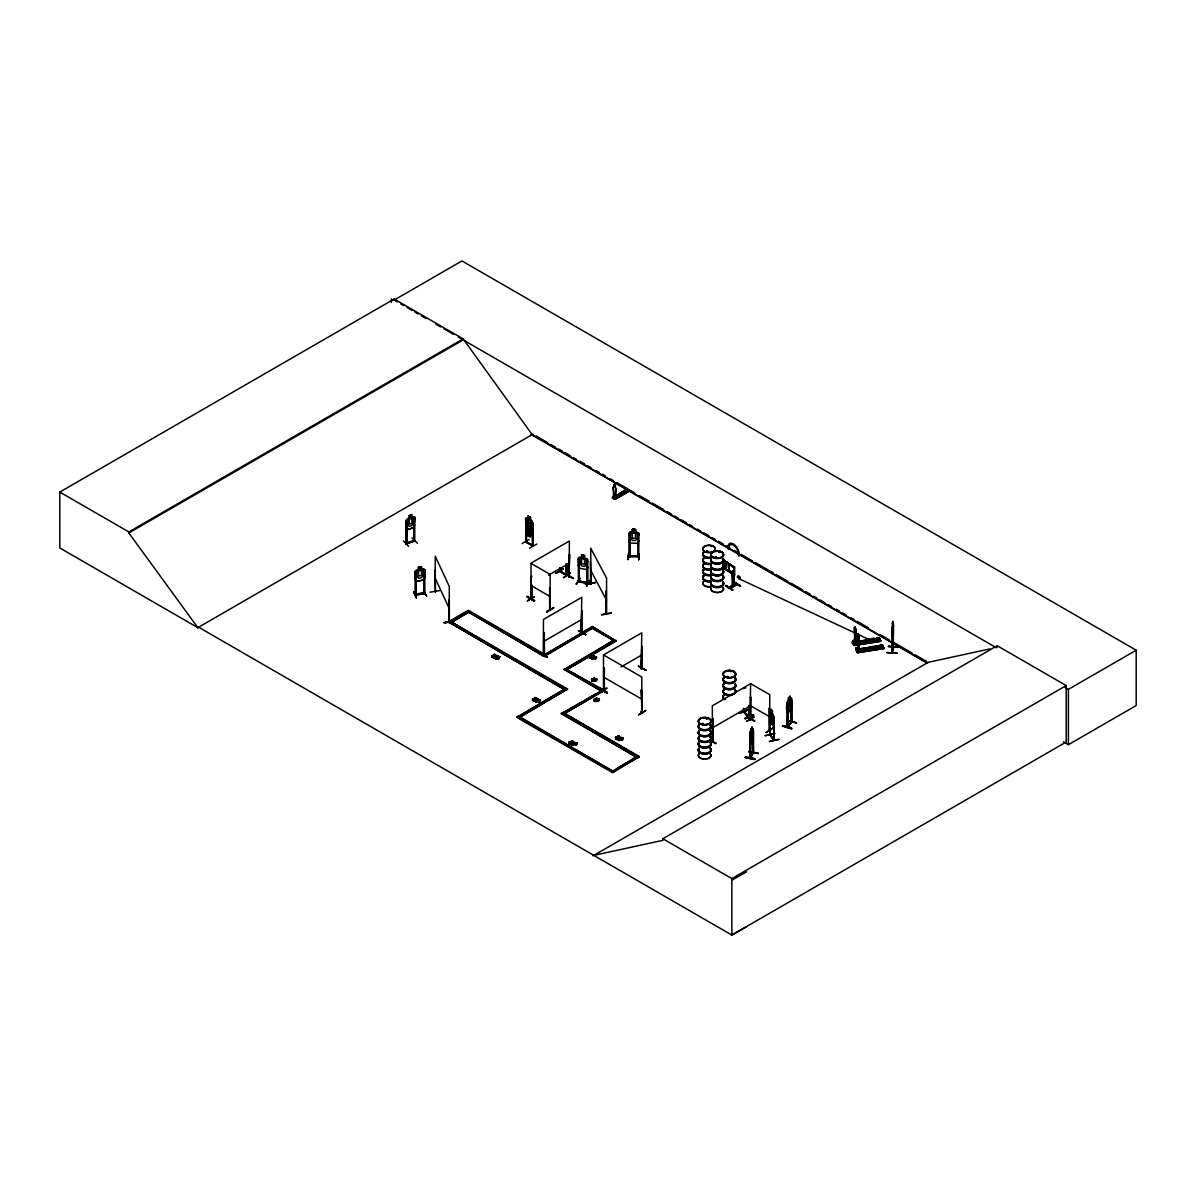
<?xml version="1.0" encoding="UTF-8"?>
<svg xmlns="http://www.w3.org/2000/svg" width="1196" height="1196" viewBox="0 0 1196 1196"><rect width="100%" height="100%" fill="white"/><g stroke="black" fill="none" stroke-linecap="round" stroke-linejoin="round"><path stroke-width="1.5" d="M703.248 724.208C701.439 725.479 702.082 721.891 703.547 724.328M706.567 551.281L707.613 551.894L707.329 550.982M708.152 551.834L706.268 551.52M706.911 718.258L706.358 718.901L707.24 718.691M706.492 718.826L707.24 718.617M711.231 546.602L711.276 546.348M715.029 557.964L714.939 556.947L716.329 557.216M715.776 557.964L716.09 557.112M718.811 552.223L719.573 551.745M719.798 552.133L719.11 552.403M726.63 676.906L728.304 677.28L727.303 676.338M730.935 671.733L731.504 671.345M731.758 671.285L731.414 671.12M855.319 627.736C857.876 637.588 854.587 657.665 855.858 630.172M858.22 648.606L859.027 650.699L859.356 640.159M892.62 622.428L892.47 624.626M893.128 633.895L893.143 630.576L891.962 638.365L891.827 628.961L893.248 623.385M614.325 496.818L615.432 497.76L615.656 490.898A2.257 1.301 60 0 0 615.327 487.804L615.327 485.232M615.432 497.76L615.761 490.838A2.257 1.301 60 0 0 615.432 487.744L615.327 485.815M853.884 640.996L853.451 641.669L853.346 640.892M853.256 641.041L855.005 641.206L853.944 641.37M854.198 628.035L854.662 626.599L855.29 627.123M854.422 627.347L854.647 641.594L855.529 643.478M856.56 648.217C860.971 650.131 854.632 645.406 857.233 651.671L855.992 647.903L858.788 647.709L860.029 651.745L859.924 650.086L857.233 650.519L857.442 652.717L883.979 648.531L883.859 647.694L857.233 652.313L855.992 647.903M856.77 648.755L856.859 650.908L856.456 647.619L856.456 650.041M857.487 635.285L858.13 633.805M859.236 639.711L859.012 636.556M886.984 652.717C905.402 653.106 895.326 653.479 887.043 652.433M572.256 743.449L575.127 742.552L569.7 743.493L569.7 742.103C574.514 743.822 572.735 738.141 571.763 742.118M592.962 679.866C594.307 677.594 590.121 680.389 593.067 679.537M892.919 629.41L892.276 634.314L892.052 633.103M593.515 679.911L594.846 679.791L593.784 680.389M732.43 572.271L733.567 571.24L733.791 586.085L732.969 585.651M732.43 586.1L732.296 571.942L733.208 586.414L732.445 585.92M628.932 540.338L630.038 542.999L637.767 543.358L638.918 540.622M629.784 534.657L628.902 534.433L629.784 534.657L629.679 556.843L628.797 556.783L628.902 555.692L638.933 556.095M629.948 543.089L628.932 540.278M628.976 556.828L628.932 533.042L629.993 532.041C634.568 534.044 629.903 526.494 635.584 529.514L635.584 532.295L638.918 533.371L638.694 557.157L637.812 557.097L637.917 534.732L638.828 534.762L637.917 534.732M638.021 556.843L638.933 556.902M638.619 559.474L639.217 553.613L638.694 559.504M638.619 559.922L639.217 554.077M750.191 732.849L752.852 728.573L752.882 753.271L753.615 752.045L749.847 758.144L749.922 734.389C751.611 720.784 747.037 756.022 752.837 739.487L753.196 736.273M770.269 712.726L770.299 735.42L769.94 712.816L770.613 713.22M732.281 572.406L732.819 570.746L732.61 571.778M734.254 567.128L722.354 559.25L734.344 567.009L734.299 575.216M733.866 573.99L734.344 574.289M613.324 498.029L613.787 496.609M614.475 496.579L614.161 498.388L613.802 496.026L612.487 497.745L615.073 499.45L628.05 491.96L625.448 490.061C621.352 491.302 630.546 493.709 624.133 490.823M745.078 757.561C750.909 755.304 764.02 762.839 745.093 757.487M754.826 759.176L745.213 757.277L754.855 759.191M853.167 642.79L853.406 640.338L854.153 645.466L880.69 641.28L880.331 640.174L853.69 644.509L880.525 640.921L853.854 644.868L880.585 640.727L879.224 637.618L876.533 638.335M787.446 712.741L790.99 708.705L791.453 705.461L791.094 708.735C786.161 719.2 785.174 704.22 788.239 700.901L791.094 708.002L787.521 712.756L787.058 710.559M853.824 641.385L854.527 640.907M734 574.573L734.135 567.397L733.686 586.04M734.299 574.484L727.617 569.789M734.688 574.857L733.596 574.663M782.468 726.181C787.207 723.744 801.23 733.133 782.498 726.092M782.677 725.852L791.588 728.723M534.433 596.819L527.242 600.99L534.268 596.744M753.869 717.032L746.872 721.233M754.033 717.107L746.693 721.248M773.812 723.819L773.274 725.942L773.707 723.849M855.738 643.448L854.886 640.862M870.06 640.921L868.67 639.89L868.416 641.325M873.394 647.769C871.166 650.759 871.047 644.973 873.394 648.008M621.501 494.112C618.825 493.395 623.415 493.634 621.501 493.26M753.211 752.718L750.4 757.352M749.847 758.144L749.907 757.262M753.57 752.852L753.555 730.651M892.351 623.565L892.814 621.501L891.857 652.747L893.128 647.051M892.694 625.284L892.276 652.822L892.067 651.342M888.419 646.602L898.57 647.036L888.434 646.139M893.621 624.94L893.143 647.096M892.276 632.146L892.709 621.501M892.351 652.702L893.681 647.021M898.555 647.036L888.434 646.438M406.027 543.731L405.967 521.665L406.745 521.381L407.014 543.657L405.878 543.821L414.728 540.936L414.788 517.195L413.816 527.556L407.074 529.858L406.356 520.215L409.107 518.242M413.816 540.487L414.728 540.129M590.645 584.306L590.375 561.672M591.048 584.276L590.704 548.172L606.551 578.087L606.626 613.697L606.133 612.935M527.062 596.983C549.233 609.93 512.471 587.49 534.298 601.125M527.391 596.729L534.627 600.855M527.406 596.385L534.657 600.467M539.83 652.687L547.11 657.202L539.785 653.076M599.54 688.761C623.265 702.56 584.156 678.894 606.776 692.858M607.12 692.275L599.899 688.119L607.149 692.215M715.612 743.688L709.841 740.384L715.926 743.135M715.926 743.449L709.916 740.07M750.894 731.608L750.894 728.887L750.4 758.159M725.852 585.427C746.872 599.151 710.932 577.459 732.7 589.718M413.696 527.436L414.638 524.476M496.594 658.353L497.775 656.275C486.174 659.325 496.729 650.654 495.563 657.755M787.118 703.353L787.641 701.783L787.118 727.138L791.617 721.891L787.611 726.555M613.727 496.714L613.802 497.192M435.18 591.601L435.314 590.944M448.859 622.01L449.038 599.375L448.904 622.114L449.158 620.739M448.694 621.546L448.664 620.918M449.367 621.995L449.277 586.444L435.254 556.215L435.329 591.841L434.881 591.093M525.552 523.534L526.39 521.172L532.041 524.297L532.713 527.466M532.863 529.604L531.966 531.891L526.315 528.767L525.567 518.346L527.974 518.705M403.321 540.936L408.613 546.408M423.638 579.91L424.849 577.16L424.819 569.789L423.683 569.012L416.223 570.238L415.221 571.449L415.087 595.219L415.251 594.382L424.819 592.782L424.819 593.59L424.849 569.849M423.743 580.06L416.193 581.226L423.743 580.06L424.819 577.1M747.664 710.289L739.008 713.399M415.117 594.905L415.117 594.098L423.623 592.992M423.937 592.947L424.715 592.573M637.692 543.268L638.814 540.607M732.969 571.823L733.881 572.226L732.819 571.673M728.887 587.61L736.437 583.364L728.558 587.505M791.124 721.891L787.611 725.748M791.588 722.459L791.453 698.165L791.169 722.339M791.528 721.95L791.976 721.203L791.124 721.532M787.476 705.057L787.431 727.228L791.946 721.98M613.757 484.664L615.222 485.292M416.313 597.806L413.577 591.811L416.387 597.91M555.781 573.153L563.331 568.803L556.14 572.959M599.914 692.364L607.06 688.178M522.129 543.597L529.11 539.366M525.522 542.012L533.117 545.899L533.027 523.758L532.115 523.534L532.758 546.079L532.788 522.278L530.456 519.991L531.502 521.665L531.502 526.733L530.306 528.258L531.084 533.879L529.574 529.933C532.878 528.243 529.903 525.253 529.066 529.051L526.973 525.268L528.572 529.365C525.343 530.86 528.213 533.894 529.095 530.291L530.306 533.356L528.049 532.071L528.049 526.988L526.853 524.162L527.974 515.984L530.456 517.27L530.456 519.991M526.584 541.504L525.522 541.205L526.345 541.653M525.762 541.055L526.584 542.311L526.509 531.218M532.37 534.448L532.519 545.511M716.09 557.216L715.059 557.829M718.781 552.059L719.544 552.208M719.529 552.403L719.23 551.655M702.172 723.939L703.158 723.46M703.338 723.58L702.052 724.208M749.01 705.849C751.566 719.259 747.575 719.962 743.852 711.261M744.301 712.457L744.226 708.794M604.399 690.286L603.412 689.673L604.399 689.479M603.905 689.539L603.442 690.541L603.502 654.93L641.818 632.804L641.101 668.788L641.549 668.056M604.219 689.27L604.13 690.914L604.399 668.13L603.502 668.37M641.086 712.248L642.162 712.487L641.415 689.972L641.818 712.622M642.073 711.65L641.101 711.396L641.818 711.814M560.685 570.896L559.608 570.612L560.416 571.075M565.992 574.334L573.228 578.565M559.937 567.622C557.216 571.927 570.088 576.935 565.932 574.095L573.168 578.221M738.724 577.01C739.681 572.914 735.032 579.028 738.53 577.279M629.006 553.599L628.423 559.13M579.836 578.715L576.098 584.261L579.432 578.655M569.595 554.615L568.937 577.16L569.595 554.615L568.698 554.839L569.102 577.115L569.67 575.889L568.937 576.352M581.136 633.282L581.779 597.327L543.447 619.453L543.373 655.064L544.434 654.78L544.09 632.52M581.989 632.295L581.525 632.609M582.123 633.028L581.376 633.417L581.779 610.767L581.166 633.207M642.147 668.549L641.818 646.244L641.101 668.788L641.893 668.325M712.711 740.698L713.205 718.99L712.323 719.23L713.205 718.99M750.176 718.99L751.013 718.632M750.983 719.364L750.176 719.798L750.64 697.104L751.028 719.409L749.922 719.648L750.894 719.364M791.976 722.055L791.573 699.81L791.124 722.474M581.495 554.929L581.6 557.755L580.015 558.353L580.015 563.436L581.6 565.932L584.545 566.515L586.115 564.647L586.115 559.564L584.545 558.338L584.68 555.482L581.495 554.929L584.545 555.617M579.193 559.743L578.311 559.579L579.193 559.743L579.327 581.63M578.341 565.289L579.312 568.205L586.758 569.595L587.804 567.173M586.683 558.682L587.834 559.803L587.834 583.588L586.773 583.409L586.982 561.074L587.849 561.253L586.862 561.268L586.937 583.469M579.896 578.341L576.621 584.366M586.728 558.622L579.372 557.157L578.341 557.994L578.386 581.779L587.595 583.603L587.61 582.766C558.188 577.085 607.254 586.339 578.55 581.51M586.773 586.369L589.553 580.254L586.384 586.234M750.924 728.917L752.09 727.093L751.103 729.067M751.103 729.979L751.776 727.975M750.565 735.57L750.654 757.726L749.862 758.055M748.651 751.596L758.399 753.345L748.801 751.387M750.341 758.159L753.57 752.807M596.071 699.78L597.193 700.288M871.271 647.679L873.349 647.843L871.465 648.247M415.042 594.98L424.715 593.38M416.029 595.025L416.029 572.899L415.042 572.854L416.029 572.899M424.685 593.62L415.251 595.189M528.049 524.82L526.838 526.33L526.838 531.413L528.049 532.982L527.959 535.748L530.381 537.079L531.502 528.901L530.291 526.061L530.306 520.993L528.049 519.752L528.049 524.835L530.306 526.076M732.505 572.226L732.52 585.965M733.686 572.211L730.592 571.329L730.592 572.6L730.592 571.329M787.566 725.808L787.94 726.779L787.805 702.441L788.493 697.911L789.973 696.192L790.661 704.19L788.538 708.839L787.805 707.524M787.551 701.828L791.498 698.285M787.222 720.171L796.581 722.937L787.461 720.306M787.267 720.5L796.566 722.907M743.434 712.233L743.419 708.481M744.286 711.74L743.359 711.306L744.002 711.844M415.341 571.464L416.268 570.328M770.643 735.316L774.111 740.16L773.378 739.023M773.408 738.964L773.737 740.279M853.795 644.569L854.123 645.466L880.675 641.265M853.974 645.122C846.858 640.01 861.778 639.202 852.808 640.877M856.231 649.906L880.854 645.99M877.475 638.38L852.584 642.237L879.135 638.051M879.419 638.649L852.778 642.656L879.299 638.41M882.857 646.259C877.341 639.247 883.231 654.915 879.822 645.302M883.814 648.187L882.513 644.868M531.428 598.867L531.039 598.463M531.428 598.314L531.667 585.098M531.742 597.492L531.009 599.286L530.785 576.95M549.622 609.96L549.622 587.834M535.36 701.095C534.597 704.668 542.177 699.361 536.765 700.273M591.437 658.114C590.405 661.463 598.15 656.918 593.201 657.187M706.761 551.117L706.462 551.954M732.625 590.166L725.912 585.352M753.286 753.271L752.733 728.663M413.577 540.532L405.863 542.984L407.014 543.074M531.876 598.553L531.921 585.248M581.989 633.103L582.018 610.917M713.04 740.937L712.233 741.341L713.04 740.13M713.175 741.191L712.711 741.49M769.222 708.122L769.536 730.472L769.805 694.726L750.64 683.664L749.997 719.514M787.581 727.138L787.566 704.489M448.664 620.814L449.307 621.98M743.359 688.448L744.301 688.358M743.523 688.507L744.39 688.328M531.921 597.761L531.428 598.06M572.361 744.091C570.716 740.533 579.582 742.821 572.929 744.196C568.803 746.887 579.492 744.002 573.841 743.389M867.997 640.428C870.718 638.888 869.881 642.955 867.877 640.697M869.955 640.847L868.685 641.161M769.895 734.882L773.782 740.234L773.767 716.494L770.403 710.783L769.88 735.017L773.737 739.472M499.913 656.798L498.373 657.277L499.913 656.798L498.657 658.817L498.269 656.006L494.92 656.38L496.265 658.533L494.92 656.38M498.373 658.652L499.465 656.544M594.965 657.411L596.52 656.933L596.52 658.323C594.412 660.222 594.412 656.634 596.52 656.933M594.965 658.787L596.057 656.679M538.888 700.393L540.428 699.914L540.428 701.305C538.335 703.218 538.335 699.615 540.428 699.914M538.888 701.768L539.979 699.66M595.294 679.567L596.849 679.089L596.849 680.479C594.741 682.378 594.741 678.79 596.849 679.089M595.294 680.943L596.385 678.835M597.776 699.645L599.331 699.167L599.331 700.557C597.223 702.456 597.223 698.868 599.331 699.167M597.776 701.02L598.867 698.913M575.605 743.613L577.16 743.15L577.16 744.525C575.052 746.439 575.052 742.836 577.16 743.15M575.605 745.003L576.696 742.88M622.922 737.992L621.8 739.322L618.526 738.47L619.991 738.111L619.603 738.979L619.573 737.723L621.471 737.663L622.099 740.264L623.37 738.261L621.83 740.115M638.769 556.304L628.976 555.99M638.918 557.097L638.724 556.02M525.478 530.785L527.974 533.027L527.959 535.748M532.713 534.762L531.936 535.315L526.434 532.1M613.129 498.343L626.106 490.853L613.07 498.328L612.292 497.865L625.448 490.061M627.676 491.75L625.777 490.689M612.322 497.91L626.076 490.853L625.448 490.255M616.194 498.373L616.194 497.401L614.236 498.986L627.541 491.691M526.404 517.748L531.981 520.933M525.851 519.782L526.509 520.155M530.306 520.081L530.456 517.27M533.027 523.758L532.115 523.534M526.315 528.767L525.642 525.597M532.041 545.047L526.345 541.893L532.669 545.212M532.115 545.66L532.295 544.673M529.469 548.112L536.869 544.03M531.667 576.218L531.921 576.352M578.356 630.875L585.98 634.762L578.759 630.636M641.579 668.893L642.073 646.393M638.41 666.336L646.034 670.223L638.814 666.112M599.585 692.245L606.716 688.059M603.681 690.69L604.473 690.197M646.004 670.194L638.515 666.217M642.073 690.346L641.176 690.122M641.101 711.635L641.804 712.667M638.455 714.685C645.855 711.082 650.564 707.06 638.858 714.894M750.894 697.238L749.997 697.477M747.62 716.957L754.452 720.859M749.997 718.706L750.385 718.572M750.64 683.664L712.323 705.79L712.487 741.535L712.966 718.856M546.557 611.769L553.703 607.553L546.542 611.709M553.733 607.957L546.736 612.277M766.188 732.43L773.304 727.841L766.128 732.46M198.715 627.257L197.938 627.721L59.8 547.962L59.8 492.079L394.142 299.045L463.166 338.887L532.19 434.626L927.378 662.793M394.142 299.045L394.142 300.076L461.94 260.937L1136.2 650.22L1136.2 705.535L1068.402 744.674L1063.558 741.864M59.8 492.079L128.824 531.921L463.166 338.887M746.483 926.721L731.847 935.063L198.626 627.212L197.833 627.661L128.824 532.953L463.166 339.918M197.833 627.661L532.968 434.178M613.548 496.893L613.399 489.598A2.257 1.301 60 0 1 613.727 486.877L613.832 486.817A2.257 1.301 60 0 0 613.503 489.538L614.041 496.699M612.487 496.789L613.982 496.131M619.453 493.529C625.867 496.4 616.673 494.008 620.769 492.767L623.161 494.157M621.935 492.094C628.349 494.98 619.154 492.573 623.251 491.332L625.658 492.722M612.666 496.893L614.699 498.837L616.194 497.401M614.221 498.971L627.422 491.481M627.855 491.451L614.415 498.852M614.744 499.285L627.885 491.75M448.365 621.845L564.736 689.718L448.365 621.845L468.324 610.319L544.374 654.227L543.373 654.257L544.419 653.943M448.365 622.533L468.324 611.007L469.714 611.126L449.756 623.34L469.714 611.814M548.59 575.127L569.356 563.152M556.08 573.303L562.927 569.042M560.416 571.299L566.68 574.723M560.341 568.145L560.311 571.882L560.595 568.01M566.007 575.112L566.321 563.944M563.331 577.563L570.552 572.989L563.735 577.773M494.292 654.347L496.116 654.96L492.468 655.767L492.468 657.142L493.963 658.009L493.963 656.619L492.468 655.767M494.292 655.737L496.101 656.469L492.468 657.142M491.735 655.752L493.963 656.619M491.735 657.127L493.963 658.009M494.92 657.755L495.353 656.126M497.342 658.787C498.059 654.78 495.906 662.42 495.219 657.755L496.265 657.157M497.775 656.275L495.563 656.365M495.219 657.755L497.342 657.396M496.983 657.187L498.657 656.23L498.657 658.817M495.219 659.131L496.265 658.533M496.983 658.577L498.269 657.396M543.447 641.579L581.779 619.453M595.862 651.222L613.428 640.398L564.138 669.551L565.529 668.743L566.934 669.551L616.224 641.086L592.274 626.569L542.969 655.722M544.569 654.795L589.284 628.991M544.374 655.842L592.274 628.184L544.374 656.529L468.324 611.933L544.374 656.529M567.128 667.817L578.311 661.373M581.495 659.519L592.678 653.076M590.361 658.069L592.573 656.185L592.573 654.795L589.822 656.38L590.062 658.249L588.582 657.396L588.582 656.021L591.467 654.974L591.467 656.365M590.929 656.051L590.929 654.66L592.573 654.795M616.224 640.398L566.934 669.551M588.582 657.396L589.434 657.531M588.582 656.021L590.361 656.694M534.283 701.065L536.481 699.167L536.481 697.791L533.745 699.361L533.969 701.245L532.489 700.378L532.489 699.002L535.389 697.971L535.389 699.346M535.404 699.017L534.836 697.642L536.481 697.791M532.489 700.378L533.341 700.527M532.489 699.002L534.283 699.675M639.382 757.247L562.733 712.308L639.382 756.56L612.636 772.691L516.822 717.376L566.127 688.223L519.826 715.642M516.822 717.376L518.227 715.881L614.026 771.883L575.71 749.757M567.532 689.031L519.617 717.376L567.532 689.031L451.161 621.845L500.661 651.117M621.068 666.905L641.818 654.93M636.392 757.128L561.343 713.803L601.065 690.869M561.343 713.803L581.899 701.932M585.098 700.094L596.266 693.635M603.756 668.22L603.86 690.869L564.138 713.803L603.86 690.182L565.529 668.743M569.7 742.103L571.195 742.97L571.195 744.361L568.982 743.478C567.338 740.862 575.351 742.253 571.539 740.713M568.982 743.478L571.195 742.97M571.524 742.073L573.243 742.417L572.615 743.344M615.432 737.334L618.332 736.302L618.332 737.678L616.299 738.859L615.432 737.334C617.809 737.199 617.809 741.042 615.432 738.724M618.332 737.678L617.779 737.364C616.688 735.196 620.5 735.645 619.423 737.498L616.688 739.083L616.688 737.693L619.423 736.123M617.779 737.364L618.855 737.409M621.8 737.932C620.903 735.645 615.611 739.292 620.216 739.995C615.716 741.012 623.206 738.261 619.573 737.723M617.42 768.31L628.603 761.852M631.802 760.013L636.586 756.56L612.636 771.076M516.822 716.688L612.636 772.003L639.382 756.56M712.323 727.916L750.64 705.79L769.805 716.853M593.037 855.828L928.171 662.33L989.914 648.905M593.814 855.364L662.838 840.354L662.838 838.755L997.18 645.72L1066.204 685.562L1066.204 742.028L731.847 935.063L731.847 878.597L1066.204 685.562M997.18 647.32L996.403 647.784L458.352 337.137M1065.202 687.506L1068.402 689.359L1136.2 650.22M731.847 880.211L746.483 871.869M706.522 551.834L707.838 552.059L707.853 551.162M435.523 592.349L434.91 569.715M405.967 542.954L406.745 542.7M413.98 540.428L414.549 539.964M413.771 541.28L414.459 518.675L413.666 518.944L413.816 541.295L413.666 518.944M414.578 541.026L406.102 544.016L406.251 520.215M723.176 560.61L723.431 559.728L723.176 560.61L734.344 567.756M724.836 561.373C731.13 564.108 733.776 569.072 734.598 566.784L734.598 575.082L723.176 567.995L723.431 567.113M733.043 572.436L733.881 571.987M729.695 588.238L737.289 584.216M730.068 588.462L737.618 584.53M733.447 581.884L740.683 586.025L733.447 581.42M619.154 738.889C615.073 741.296 623.699 740.653 619.573 739.113M623.37 738.261L619.962 738.62M569.236 576.621L569.356 541.026L531.024 563.152L531.009 599.286L531.278 576.741M572.271 743.075L572.286 742.253M593.246 681.122C589.852 681.645 595.399 677.669 595.354 680.225C594.636 683.559 595.085 672.615 593.007 680.061M595.444 699.929C597.088 698.18 592.424 699.69 595.503 700.123M738.993 713.444L747.709 709.946L739.307 713.25M748.726 715.731L743.852 712.069M748.935 716.374L748.502 705.416M745.048 718.138C771.121 708.122 727.646 725.837 753.465 714.864M745.063 718.527L753.48 715.223M745.332 718.781L753.734 715.507M409.047 515.461L411.947 514.519L411.858 517.36L413.278 517.778L413.278 522.846L411.858 525.537L409.196 526.464L407.776 524.79L409.107 515.521M411.947 517.24L414.788 517.195M413.741 516.702L407.103 518.87M406.924 521.561L405.967 521.665M413.861 519.124L414.459 518.675M407.148 529.753L413.816 527.556M592.573 656.185L591.497 656.021M733.103 586.429L732.999 572.6M773.722 739.606L773.752 717.54L774.126 740.085M765.156 735.675L774.739 733.701M774.724 733.552L765.171 735.645M769.342 741.356L778.895 739.412M778.88 739.337L769.521 741.67M549.951 609.811L550.205 574.439L531.039 563.361M772.437 711.067L772.392 721.995L770.568 717.271L771.166 709.288L772.496 711.082M772.541 713.773L773.812 716.509M769.895 718.512L770.254 721.771L773.363 725.912M595.204 582.497L585.502 584.246M585.487 584.276L595.354 582.377M585.621 584.455L595.339 582.676M605.938 591.093L606.252 613.787L606.282 591.033M606.282 612.352L606.088 613.683M601.588 614.595L611.291 612.845M611.44 613.174L601.738 614.923M559.863 570.462L560.341 571.838M418.54 567.293L421.53 566.799M423.728 571.419L424.715 571.479L423.728 571.419L423.847 593.799L423.833 571.613M423.369 590.66L426.703 596.191L423.907 590.525M430.007 592.199L439.934 590.51M444.254 622.458C474.393 617.271 423.952 626.824 454.031 620.859M444.254 622.847L454.046 621.247M854.452 630.546L854.422 628.782M858.818 650.744L857.921 648.845L857.711 636.033M853.167 640.368L853.615 641.071M859.206 640.428L858.145 634.015M866.951 639.546C871.077 646.647 863.587 637.588 869.642 639.127L870.987 641.953M872.048 638.754C876.175 645.84 868.67 636.78 874.739 638.335L876.07 641.161M852.748 642.596L877.535 638.679M856.635 642.835C850.296 644.794 858.235 641.026 856.74 644.495L855.394 640.234M857.921 648.845L857.951 637.767M870.24 647.096L872.931 646.378L874.276 649.503L872.931 646.378M875.323 646.289L878.028 645.586L879.359 648.695L878.028 645.586M880.764 645.631L855.977 649.548M856.127 650.011L882.783 645.705M858.07 650.116L881.108 646.543M857.338 650.744L859.924 650.086M857.083 651.82L883.784 648.127M857.338 652.373L883.874 647.978M857.233 652.283L883.695 647.933M857.412 652.717L883.964 648.531M724.97 567.726L726.749 567.502L726.749 564.961L724.97 562.464M578.415 630.755L585.651 634.882M747.291 717.077L754.512 721.173M629.006 556.529L629.814 556.589M424.58 592.588L424.58 593.38M723.445 563.421C726.286 561.597 727.482 565.439 723.939 564.318L726.122 568.055L723.475 564.557M526.21 542.431L526.27 520.29M740.324 586.13L733.507 581.749M743.658 711.994L749.399 716.823L749.309 705.745M641.774 712.622L641.818 677.056L603.502 654.93M560.057 571.344L566.979 575.351M566.725 564.452L566.71 575.575L566.979 564.318M592.648 680.016L591.347 679.208L593.007 678.67M632.25 529.469L635.584 529.514L635.465 532.384L637.139 533.356L637.139 538.439L635.465 540.547L632.37 540.442L630.696 538.215L630.696 533.132L632.37 532.28L632.37 529.499M630.038 532.205L637.692 532.399L638.799 533.416M638.799 556.873L628.976 556.798M417.359 543.253L411.992 537.886M569.356 575.784L568.877 576.577M544.165 653.793L543.851 655.169M712.562 741.505L712.562 719.364M748.965 716.105L744.286 711.964M891.917 636.317L891.962 638.365M596.415 700.662L597.731 700.422L597.447 699.54M595.503 698.733C598.822 695.803 597.522 702.859 594.277 701.379C595.862 694.398 591.721 703.398 596.4 699.286M727.452 677.295L726.69 677.041M581.854 632.056L581.525 633.417M770.254 734.613L770.149 735.39M578.401 581.749L579.223 581.63M592.498 680.15C588.895 681.032 596.086 682.931 593.934 679.208M549.921 610.154L549.876 587.685M769.477 730.442L769.477 707.972M788.493 697.911L788.642 700.707M787.013 710.633L787.626 712.786M738.904 578.67C742.731 577.698 738.007 574.887 738.904 578.67L873.379 641.579M532.639 545.226L532.16 544.928M528.049 516.119L530.306 517.36M526.36 521.351L531.906 524.401L532.624 527.436M530.217 534.268L532.026 535.27M533.027 545.854L525.851 541.908L525.851 530.845M526.15 542.401L525.642 518.302M748.98 716.957L748.786 707.15M565.932 574.095L573.557 578.445M747.231 716.733L754.855 721.083M582.093 632.191L581.062 632.52M547.065 657.112L541.28 653.823L547.11 657.202M642.073 712.472L641.415 689.972M394.142 300.076L397.356 301.93M400.57 303.784L403.785 305.638M406.984 307.492L411.798 310.272M415.012 312.126L418.226 313.98M421.44 315.834L426.254 318.614M435.882 324.176L440.696 326.957M443.91 328.81L453.538 334.357M536.197 436.032L547.484 442.55M550.713 444.419L555.557 447.214M558.771 449.068L562 450.937M565.23 452.791L570.073 455.586M573.303 457.455L576.517 459.324M579.746 461.178L584.59 463.973M587.819 465.842L591.033 467.696M595.877 470.491L599.106 472.36M602.336 474.214L605.55 476.083M610.394 478.878L613.623 480.732M616.852 482.601L634.598 492.842M639.426 495.637L649.114 501.229M652.328 503.082L663.63 509.601M666.845 511.469L671.689 514.265M674.918 516.119L678.147 517.988M681.376 519.856L686.205 522.637M689.434 524.506L692.663 526.375M697.492 529.155L700.721 531.024M703.951 532.893L708.794 535.688M712.024 537.542L715.238 539.411M718.467 541.265L723.311 544.06M726.54 545.929L729.754 547.783M734.598 550.579L737.827 552.447M741.057 554.301L752.344 560.819M755.573 562.688L773.319 572.929M776.533 574.798L787.835 581.316M791.049 583.17L802.352 589.703M805.566 591.557L810.41 594.352M813.639 596.221L816.868 598.075M820.097 599.944L824.926 602.739M828.155 604.593L831.384 606.462M836.213 609.257L839.443 611.111M842.672 612.98L845.901 614.834M850.745 617.629L853.959 619.498M857.188 621.352L868.475 627.885M879.778 634.403L889.45 639.98M892.679 641.848L912.04 653.016M915.254 654.885L926.556 661.403M531.129 434.477L927.618 663.391M614.161 498.388L613.428 496.355M566.725 575.515L559.608 571.419L559.683 567.771M531.039 585.502L550.205 596.565M616.224 641.086L592.274 626.569M603.502 677.056L641.818 699.182M471.314 612.726L484.021 620.066M487.191 621.905L498.313 628.319M501.483 630.157L542.79 654.003M567.128 669.67L603.86 690.869M564.138 668.863L602.455 691.677L564.138 669.551M503.845 652.956L515.028 659.415M518.227 661.253L567.532 689.718M619.423 737.498L619.109 735.944M561.343 713.115L637.991 758.055M568.982 742.088L570.851 743.179L570.851 744.555M569.7 743.493L571.195 744.361M519.826 717.495L558.143 739.621M561.343 741.46L572.51 747.919M662.838 838.755L731.847 878.597M732.61 570.866L733.567 571.24M723.176 567.248L732.939 573.482M722.279 567.367L732.939 574.23M423.713 569.072L424.744 569.909M614.834 484.515L613.967 484.365L613.727 486.877M604.488 690.735L604.144 667.996M770.359 734.897L769.94 734.135L770.628 734.479M407.074 529.858L406.296 527.421M406.924 543.687L406.745 521.381M856.695 647.589L857.951 648.621M770.269 710.813L771.3 712.143M773.334 725.793L770.418 721.696L770.03 718.527M854.856 626.764L855.917 629.26M590.704 570.298L606.551 600.213M613.802 496.026L613.653 497.088M418.406 569.879L418.406 567.158L421.635 566.695L421.53 569.535L423.13 570.178L423.13 575.246L421.53 577.698L418.54 578.191L416.941 576.278L416.941 571.195L418.54 570.014L418.51 567.233M415.191 571.389L415.341 578.715M415.191 578.685L416.223 581.286M879.224 637.618L880.57 640.443M876.533 638.051L877.879 640.877M875.323 646.004L876.668 648.83M870.24 646.812L871.585 649.637M858.788 647.709L858.683 648.92M855.499 641.594L856.635 643.986M856.456 647.619L856.859 648.486M435.254 578.341L449.277 608.57M750.37 738.53L750.924 739.801L752.508 735.017L751.985 727.063M415.311 578.655L416.298 581.181M882.528 645.347L855.962 649.353L856.306 650.4M859.027 635.689L857.921 633.835L857.741 637.797M879.494 638.455L853.017 643.149L852.703 640.652M749.787 741.699L750.161 743.777M770.972 711.755L773.349 725.434M854.662 630.516L854.841 641.564M1068.402 689.359L1068.402 744.674M893.128 647.619L893.143 623.28L893.263 647.036L891.932 652.732L891.842 651.85M790.078 696.221L790.018 699.092M758.219 753.659L748.621 751.716M745.616 687.207L745.616 688.119M743.942 708.914L744.002 712.652L743.718 708.361M736.482 583.364L728.932 587.296M724.97 563.824L724.97 566.366M629.814 534.463L629.888 556.798M622.189 737.708L622.099 740.264M618.063 735.824L618.063 737.199M616.912 738.186L616.912 739.577M616.299 737.469L616.299 738.859M616.015 497.297L616.015 498.074M615.746 737.155L615.746 738.545M598.06 699.795L598.06 701.185M595.578 679.717L595.578 681.107M595.249 657.561L595.249 658.951M592.244 654.616L592.244 656.006M591.198 654.496L591.198 655.886M590.062 656.873L590.062 658.249M588.88 655.842L588.88 657.217M579.298 559.564L579.283 581.899M578.475 557.994L578.475 565.245M575.889 743.777L575.889 745.168M571.957 740.444L571.957 741.819M569.401 741.849L569.401 743.224M566.082 564.078L566.082 575.231M544.344 632.669L544.374 654.915M543.702 633.043L543.627 655.214M539.157 700.557L539.157 701.932M535.105 697.492L535.105 698.868M533.969 699.854L533.969 701.245M532.803 698.823L532.803 700.198M497.013 657.591L497.013 658.966M496.654 657.381L496.654 658.757M495.607 657.979L495.607 659.37M494.725 654.092L494.725 655.483M493.619 656.828L493.619 658.204M492.169 655.498L492.169 656.888M415.924 572.705L415.954 595.1M391.436 298.836L391.436 302.498M128.824 531.921L128.824 532.953M709.691 730.98A6.324 3.648 0 0 1 705.401 736.811A6.324 3.648 0 0 1 698.808 731.758M709.766 730.592A6.429 3.708 0 0 1 705.416 736.512A6.429 3.708 0 0 1 698.718 731.384M709.706 735.884A6.354 3.663 0 0 1 705.401 741.729A6.354 3.663 0 0 1 698.793 736.646M709.662 735.764A6.294 3.633 0 0 1 705.401 741.565A6.294 3.633 0 0 1 698.838 736.527M709.766 724.492A6.429 3.708 0 0 1 705.416 730.412A6.429 3.708 0 0 1 698.718 725.269M709.691 729.964A6.324 3.648 0 0 1 705.401 735.779A6.324 3.648 0 0 1 698.808 730.741M709.691 724.881A6.324 3.648 0 0 1 705.401 730.711A6.324 3.648 0 0 1 698.808 725.658M709.766 730.278A6.429 3.708 0 0 1 705.416 736.198A6.429 3.708 0 0 1 698.718 731.07M709.766 724.178A6.429 3.708 0 0 1 705.416 730.098A6.429 3.708 0 0 1 698.718 724.955M709.691 723.864A6.324 3.648 0 0 1 705.401 729.68A6.324 3.648 0 0 1 698.808 724.627M709.691 748.382A6.324 3.648 0 0 1 705.401 754.213A6.324 3.648 0 0 1 698.808 749.159M709.766 747.993A6.429 3.708 0 0 1 705.416 753.914A6.429 3.708 0 0 1 698.718 748.786M709.706 753.286A6.354 3.663 0 0 1 705.401 759.131A6.354 3.663 0 0 1 698.793 754.048M709.662 753.166A6.294 3.633 0 0 1 705.401 758.967A6.294 3.633 0 0 1 698.838 753.929M709.662 736.676A6.294 3.633 0 0 1 705.401 742.462A6.294 3.633 0 0 1 698.838 737.439M709.706 736.347A6.354 3.663 0 0 1 705.401 742.193A6.354 3.663 0 0 1 698.793 737.125M709.766 741.894A6.429 3.708 0 0 1 705.416 747.814A6.429 3.708 0 0 1 698.718 742.671M709.691 747.365A6.324 3.648 0 0 1 705.401 753.181A6.324 3.648 0 0 1 698.808 748.143M709.691 742.282A6.324 3.648 0 0 1 705.401 748.113A6.324 3.648 0 0 1 698.808 743.06M709.766 747.679A6.429 3.708 0 0 1 705.416 753.6A6.429 3.708 0 0 1 698.718 748.472M709.766 741.58A6.429 3.708 0 0 1 705.416 747.5A6.429 3.708 0 0 1 698.718 742.357M709.691 741.266A6.324 3.648 0 0 1 705.401 747.081A6.324 3.648 0 0 1 698.808 742.028M735.256 684.77A6.324 3.648 0 0 1 728.514 689.763A6.324 3.648 0 0 1 724.402 683.888M735.346 684.396A6.429 3.708 0 0 1 728.499 689.464A6.429 3.708 0 0 1 724.328 683.499M735.286 689.942A6.354 3.663 0 0 1 728.514 694.936A6.354 3.663 0 0 1 724.387 689.046M735.286 689.673A6.354 3.663 0 0 1 728.514 694.667A6.354 3.663 0 0 1 724.387 688.791M735.346 678.296A6.429 3.708 0 0 1 728.499 683.35A6.429 3.708 0 0 1 724.328 677.399M735.256 683.753A6.324 3.648 0 0 1 728.514 688.732A6.324 3.648 0 0 1 724.402 682.871M735.256 678.67A6.324 3.648 0 0 1 728.514 683.649A6.324 3.648 0 0 1 724.402 677.788M735.346 684.082A6.429 3.708 0 0 1 728.499 689.15A6.429 3.708 0 0 1 724.328 683.185M735.346 677.983A6.429 3.708 0 0 1 728.499 683.036A6.429 3.708 0 0 1 724.328 677.086M735.256 677.639A6.324 3.648 0 0 1 728.514 682.632A6.324 3.648 0 0 1 724.402 676.757M735.226 690.451A6.294 3.633 0 0 1 735.196 693.231M731.758 695.19A6.294 3.633 0 0 1 723.146 692.26M723.595 690.391A6.294 3.633 0 0 1 724.432 689.569M735.286 690.122A6.354 3.663 0 0 1 735.241 692.933M734.389 693.755A6.354 3.663 0 0 1 725.479 694.398A6.354 3.663 0 0 1 724.387 689.24M724.253 699.316A6.429 3.708 0 0 1 724.328 694.801M724.328 699.645A6.339 3.663 0 0 1 724.402 695.19M724.253 699.002A6.429 3.708 0 0 1 724.328 694.487M725.494 699.301A6.339 3.663 0 0 1 724.402 694.158M711.471 564.198A6.324 3.648 0 0 1 704.055 563.002A6.324 3.648 0 0 1 704.115 558.562M711.515 563.899A6.429 3.708 0 0 1 703.966 562.688A6.429 3.708 0 0 1 704.04 558.173M711.485 569.326A6.354 3.663 0 0 1 704.025 568.13A6.354 3.663 0 0 1 704.1 563.66M711.456 568.952A6.294 3.633 0 0 1 704.07 567.771A6.294 3.633 0 0 1 704.145 563.331M711.515 557.785A6.429 3.708 0 0 1 703.966 556.589A6.429 3.708 0 0 1 704.04 552.059M711.471 563.167A6.324 3.648 0 0 1 704.055 561.985A6.324 3.648 0 0 1 704.115 557.545M711.471 558.084A6.324 3.648 0 0 1 704.055 556.902A6.324 3.648 0 0 1 704.115 552.462M711.515 563.585A6.429 3.708 0 0 1 703.966 562.374A6.429 3.708 0 0 1 704.04 557.859M711.515 557.471A6.429 3.708 0 0 1 703.966 556.275A6.429 3.708 0 0 1 704.04 551.745M711.471 557.067A6.324 3.648 0 0 1 704.055 555.886A6.324 3.648 0 0 1 704.115 551.431M711.471 581.6A6.324 3.648 0 0 1 704.055 580.404A6.324 3.648 0 0 1 704.115 575.964M711.515 581.301A6.429 3.708 0 0 1 703.966 580.09A6.429 3.708 0 0 1 704.04 575.575M711.485 586.728A6.354 3.663 0 0 1 704.025 585.532A6.354 3.663 0 0 1 704.1 581.062M711.456 586.354A6.294 3.633 0 0 1 704.07 585.173A6.294 3.633 0 0 1 704.145 580.733M711.456 569.849A6.294 3.633 0 0 1 704.07 568.668A6.294 3.633 0 0 1 704.145 564.243M711.485 569.565A6.354 3.663 0 0 1 704.025 568.384A6.354 3.663 0 0 1 704.1 563.914M711.515 575.186A6.429 3.708 0 0 1 703.966 573.99A6.429 3.708 0 0 1 704.04 569.46M711.471 580.568A6.324 3.648 0 0 1 704.055 579.387A6.324 3.648 0 0 1 704.115 574.932M711.471 575.485A6.324 3.648 0 0 1 704.055 574.304A6.324 3.648 0 0 1 704.115 569.864M711.515 580.987A6.429 3.708 0 0 1 703.966 579.776A6.429 3.708 0 0 1 704.04 575.261M711.515 574.872A6.429 3.708 0 0 1 703.966 573.676A6.429 3.708 0 0 1 704.04 569.147M711.471 574.469A6.324 3.648 0 0 1 704.055 573.288A6.324 3.648 0 0 1 704.115 568.833M723.221 564.901A6.429 3.708 0 0 1 718.049 569.969A6.429 3.708 0 0 1 710.902 565.768M723.132 565.274A6.324 3.648 0 0 1 718.034 570.268A6.324 3.648 0 0 1 711.007 566.127M723.102 570.044A6.294 3.633 0 0 1 718.034 575.022A6.294 3.633 0 0 1 711.022 570.896M723.161 570.163A6.354 3.663 0 0 1 718.034 575.186A6.354 3.663 0 0 1 710.977 571.03M723.221 558.786A6.429 3.708 0 0 1 718.049 563.869A6.429 3.708 0 0 1 710.902 559.668M723.146 564.243A6.339 3.663 0 0 1 718.034 569.251A6.339 3.663 0 0 1 710.992 565.11M723.146 559.16A6.339 3.663 0 0 1 718.034 564.168A6.339 3.663 0 0 1 710.992 560.027M723.221 564.587A6.429 3.708 0 0 1 718.049 569.655A6.429 3.708 0 0 1 710.902 565.454M723.221 558.472A6.429 3.708 0 0 1 718.049 563.555A6.429 3.708 0 0 1 710.902 559.354M723.146 558.143A6.339 3.663 0 0 1 718.034 563.137A6.339 3.663 0 0 1 710.992 558.995M723.221 582.303A6.429 3.708 0 0 1 718.049 587.371A6.429 3.708 0 0 1 710.902 583.17M723.132 582.676A6.324 3.648 0 0 1 718.034 587.67A6.324 3.648 0 0 1 711.007 583.528M723.102 587.445A6.294 3.633 0 0 1 718.034 592.424A6.294 3.633 0 0 1 711.022 588.297M723.102 570.955A6.294 3.633 0 0 1 718.034 575.919A6.294 3.633 0 0 1 711.022 571.808M723.161 587.565A6.354 3.663 0 0 1 718.034 592.588A6.354 3.663 0 0 1 710.977 588.432M723.161 570.642A6.354 3.663 0 0 1 718.034 575.65A6.354 3.663 0 0 1 710.977 571.494M723.221 576.188A6.429 3.708 0 0 1 718.049 581.271A6.429 3.708 0 0 1 710.902 577.07M723.146 581.645A6.339 3.663 0 0 1 718.034 586.653A6.339 3.663 0 0 1 710.992 582.512M723.146 576.562A6.339 3.663 0 0 1 718.034 581.57A6.339 3.663 0 0 1 710.992 577.429M723.221 581.989A6.429 3.708 0 0 1 718.049 587.057A6.429 3.708 0 0 1 710.902 582.856M723.221 575.874A6.429 3.708 0 0 1 718.049 580.957A6.429 3.708 0 0 1 710.902 576.756M723.146 575.545A6.339 3.663 0 0 1 718.034 580.538A6.339 3.663 0 0 1 710.992 576.397M595.952 700.871L594.352 700.856L595.952 700.871M538.409 700.707L535.524 701.723L538.409 700.707M538.409 699.316L535.584 700.452L538.409 699.316M575.127 743.927L572.241 744.944L575.127 743.927M594.502 657.725L591.616 658.742L594.502 657.725M594.502 656.335L591.676 657.456L594.502 656.335M593.53 678.416L594.905 678.551L593.59 678.326M596.012 698.494L597.387 698.628L596.012 698.494M628.558 553.643L627.915 559.564L628.558 553.643M535.031 700.094C538.693 703.188 539.845 695.713 535.031 700.094M591.123 657.112C594.771 660.192 595.922 652.732 591.123 657.112M751.955 730.846L750.924 732.55L750.924 737.618L751.955 735.929L751.955 730.846M789.674 697.089L788.792 699.032L789.674 697.089M789.928 699.974L788.538 701.589L788.538 706.657L789.928 705.057L789.928 699.974M740.264 555.303L738.889 556.035L737.513 553.539L738.47 554.152A7.131 3.902 62.5 0 0 733.686 545.286A7.131 3.902 62.5 0 0 728.902 548.052L729.859 548.65L728.394 549.338L726.929 546.781L727.871 547.379A8.536 4.679 62.5 0 1 733.596 544.075A8.536 4.679 62.5 0 1 739.322 554.705L740.264 555.303M726.854 562.12L728.992 564.422L728.992 570.821L728.917 564.437L726.854 562.12M411.379 515.267L409.675 516.777L411.379 515.267M411.858 518.272L409.196 519.214L409.196 524.297L411.858 523.355L411.858 518.272M421.007 567.353L419.078 567.666L419.078 568.563L421.007 568.25L421.007 567.353M421.53 570.432L418.54 570.926L418.54 576.009L421.53 575.515L421.53 570.432M634.912 530.097L632.923 530.037L632.923 530.934L634.912 531.009L634.912 530.097M635.465 533.296L632.37 533.192L632.37 538.275L635.465 538.379L635.465 533.296M584.022 555.976L582.123 555.602L582.123 556.499L584.022 556.873L584.022 555.976M584.545 559.25L581.6 558.667L581.6 563.75L584.545 564.333L584.545 559.25M728.992 570.656L726.839 570.193L729.067 570.776M529.903 517.599L528.453 516.792L529.903 518.496L529.903 517.599M530.291 528.228L528.049 526.988L530.306 528.258M529.888 535.36L528.453 534.567L529.888 536.271L529.888 535.36M614.834 641.206L590.884 627.377L614.834 641.206M772.182 711.261L771.42 710.2L772.182 712.173L772.182 711.261M772.392 714.73L771.211 713.07L771.211 718.153L772.392 719.813L772.392 714.73M700.721 723.834A6.354 3.663 0 0 0 710.917 721.457A6.354 3.663 0 0 0 702.261 717.555A6.354 3.663 0 0 0 700.721 723.834M700.751 724.328A6.294 3.633 0 0 0 710.873 721.965A6.294 3.633 0 0 0 702.276 718.078A6.294 3.633 0 0 0 700.751 724.328M700.721 724.043A6.354 3.663 0 0 0 710.917 721.666A6.354 3.663 0 0 0 702.261 717.75A6.354 3.663 0 0 0 700.721 724.043M725.479 676.801A6.354 3.663 0 0 0 735.675 674.424A6.354 3.663 0 0 0 727.019 670.508A6.354 3.663 0 0 0 725.479 676.801M725.509 677.28A6.294 3.633 0 0 0 735.63 674.918A6.294 3.633 0 0 0 727.033 671.046A6.294 3.633 0 0 0 725.509 677.28M725.479 676.996A6.354 3.663 0 0 0 735.675 674.604A6.354 3.663 0 0 0 727.019 670.702A6.354 3.663 0 0 0 725.479 676.996M705.192 551.64A6.354 3.663 0 0 0 715.387 549.263A6.354 3.663 0 0 0 706.716 545.361A6.354 3.663 0 0 0 705.192 551.64M705.221 551.954A6.294 3.633 0 0 0 715.343 549.592A6.294 3.633 0 0 0 706.746 545.705A6.294 3.633 0 0 0 705.221 551.954M713.354 557.291A6.354 3.663 0 0 0 723.55 554.914A6.354 3.663 0 0 0 714.894 551.012A6.354 3.663 0 0 0 713.354 557.291M713.384 557.785A6.294 3.633 0 0 0 723.505 555.422A6.294 3.633 0 0 0 714.909 551.535A6.294 3.633 0 0 0 713.384 557.785M713.354 557.5A6.354 3.663 0 0 0 723.55 555.123A6.354 3.663 0 0 0 714.894 551.207A6.354 3.663 0 0 0 713.354 557.5"/></g></svg>
